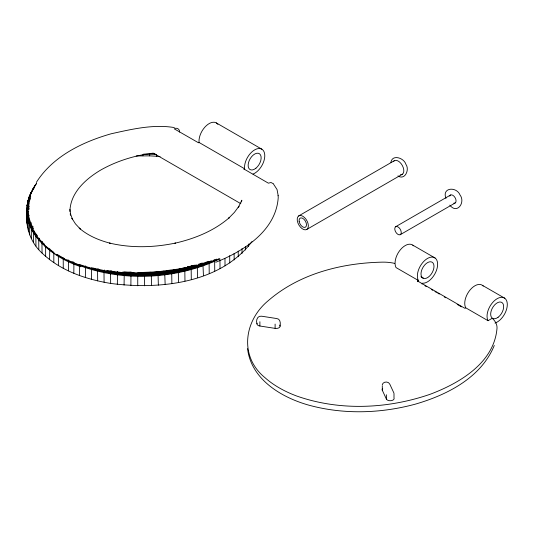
<?xml version="1.0" encoding="UTF-8"?>
<svg xmlns="http://www.w3.org/2000/svg" width="534" height="534" viewBox="0 0 534 534"><rect width="100%" height="100%" fill="white"/><g stroke="black" fill="none" stroke-linecap="round" stroke-linejoin="round"><path stroke-width="0.8" d="M423.028 278.174L422.367 277.733A9.198 5.307 -60 0 1 426.052 263.662A9.198 5.307 -60 0 1 433.848 268.095A9.198 5.307 -60 0 1 423.529 278.394L420.925 276.565M30.338 198.788L28.055 200.717C23.796 219.053 27.488 240.066 42.053 253.063C60.522 270.805 85.847 279.295 110.645 283.427C159.045 289.842 220.469 283.587 251.941 241.588M26.793 219.314L26.98 216.958M28.689 209.842L28.929 203.668L30.725 195.998L28.916 197.333L27.007 205.683L27.087 205.123M69.921 211.484C70.221 192.801 85.734 178.97 100.646 170.092C116.799 160.934 134.875 155.381 153.265 153.131L240.821 203.681M57.058 254.424L63.226 257.995L63.266 268.302M58.36 255.252L58.4 265.558M122.793 272.026L130.089 272.133L130.977 272.647L130.89 285.55M29.123 206.504L26.787 209.048C26.366 223.633 34.87 236.889 45.617 246.094L45.644 256.387M36.666 183.115L33.035 189.016M32.267 190.258L35.271 185.164L32.347 189.71M34.103 188.502L33.502 188.609L31.606 192.353L30.685 193.014L28.836 197.887L32.594 189.236M27.735 203.387L28.055 200.717M26.787 209.048L26.894 223.245M390.868 162.363C392.263 153.905 404.151 157.991 405.913 164.345C409.818 169.612 404.952 180.652 397.943 175.92M382.204 385.081C382.591 381.389 388.525 380.936 389.833 384.253L393.912 393.037M241.542 201.945L241.829 200.23L238.231 207.613L238.972 206.211L234.393 212.378L228.599 218.299L229.653 217.358C214.234 230.862 194.703 238.705 174.905 243.204L175.479 243.063C153.825 247.602 131.15 248.217 109.543 243.07L110.191 243.224C98.997 240.3 88.01 235.741 79.206 228.071L80.267 229.019L75.434 223.846L71.89 218.246L72.644 219.674L70.468 213.794M117.627 271.486L117.313 284.362M68.532 259.931L68.412 270.878M91.654 267.661L91.421 279.289M104.417 269.984L103.997 272.56L104.097 282.266M27.721 201.772L29.17 196.839M111.072 270.564L110.571 273.114L110.645 283.427M85.614 265.865L85.347 277.486M98.076 268.615L97.582 271.179L97.675 280.891M49.749 248.677L49.569 259.591M31.085 192.62C24.297 206.725 27.568 224.06 37.5 235.828M31.606 192.353C26.68 202.967 26.84 215.709 32.167 226.142M494.284 345.451C481.087 377.945 446.631 395.147 414.751 404.318L414.05 404.492C380.622 413.329 344.897 414.511 311.309 405.82L310.614 405.653C282.813 398.291 251.16 380.061 247.556 348.589M422.047 284.088L422.401 283.18L422.928 283.234A14.331 8.277 -60 0 0 437.433 266.686A14.331 8.277 -60 0 0 426.719 258.93A14.331 8.277 -60 0 0 417.975 279.649L418.369 280.47L417.528 280.964L417.975 281.732M30.351 194.042L33.502 188.609M30.438 193.495L30.685 193.014M42.613 241.602L41.959 243.35L42.053 253.063M39.403 238.177L38.728 239.906L38.822 249.612M36.352 182.381C52.819 156.375 82.203 142.077 110.912 133.847L111.613 133.674C131.978 129.181 153.465 124.048 174.384 127.586M36.552 234.653L35.858 236.348L35.952 246.061M34.076 231.028L33.368 232.704L33.462 242.416M34.643 185.999L36.158 183.963M33.108 226.576L31.339 228.405L31.352 238.685M29.504 219.341L28.229 221.336L28.322 231.048M244.131 169.685L244.519 167.756A14.331 8.277 -60 0 1 255.005 149.68A14.331 8.277 -60 0 1 264.737 156.903A14.331 8.277 -60 0 1 253.029 174.071M298.639 215.95L394.526 160.594M306.516 229.587A7.883 4.552 60 0 0 304.507 217.525A7.883 4.552 60 0 0 297.331 220.836A7.883 4.552 60 0 0 306.516 229.587L402.402 174.224M395.587 226.763L450.643 194.983M400.18 234.72A4.599 2.657 60 0 0 399.011 227.684A4.599 2.657 60 0 0 394.826 229.62A4.599 2.657 60 0 0 400.18 234.72L455.235 202.933M483.237 286.064A14.331 8.277 -60 0 0 470.24 289.768A14.331 8.277 -60 0 0 465.354 307.003L465.748 307.824L488.043 320.7L492.214 318.291L493.102 319.125A30.151 17.408 0 0 1 497.027 328.096C494.344 362.813 459.474 383.225 430.097 394.292C387.384 409.004 339.457 411.107 296.557 395.968A106.553 61.517 0 0 1 265.224 377.878C239.112 356.839 243.724 321.034 268.128 300.782C299.44 273.555 342.06 262.875 382.785 262.141A30.151 17.408 0 0 1 394.673 263.389M244.605 168.764L199.082 142.485L198.528 142.798L174.204 128.814C176.6 127.172 179.971 129.088 179.564 132.085M423.035 277.787L421.286 277.153M465.748 307.824L464.86 308.292L417.528 280.964M31.426 222.845L29.624 224.614L29.637 234.893M216.677 259.123C174.044 278.528 123.674 279.749 79.559 264.517L79.473 275.477M219.2 258.616C171.995 280.864 114.443 281.411 66.897 259.838M219.935 258.89C169.138 282.76 105.425 282.913 56.344 254.598M211.417 260.759C174.031 276.245 131.444 277.947 92.429 267.861M29.23 215.235L27.394 216.884L27.408 227.157M215.756 262.261C243.658 251.247 275.824 230.801 278.207 197.9A30.151 17.408 0 0 0 278.02 195.564M124.068 285.069L124.268 272.18C147.785 273.955 172.008 272.62 194.476 265.124M28.729 211.391C23.122 214.541 30.405 224.66 31.259 228.979C36.619 239.305 45.37 247.496 55.035 253.77M142.137 272.44L157.196 271.839L177.068 269.209L177.762 269.563L183.476 267.888L184.143 268.228L192.026 265.698M198.648 264.197L202.319 262.975L202.94 264.103L203.447 275.711M28.929 203.668L27.347 204.615C25.252 219.854 33.442 234.593 44.636 244.385M187.394 266.927L189.744 266.353L190.378 266.68L196.445 264.931L197.333 267.387L197.473 277.7M137.752 285.797L137.725 272.894L143.646 272.453L144.494 272.901L150.434 272.267L151.255 272.687L157.196 271.839L157.984 272.247L163.905 271.192L164.666 271.572L170.533 270.317L171.26 270.678L181.073 268.388M184.263 267.694L185.825 267.314M130.977 272.647L133.921 272.527M136.183 155.955L149.667 155.868L160.087 156.469M143.653 154.079L156.369 154.446L156.382 156.175M130.089 272.133L131.598 272.2M154.927 153.645L149.674 153.412L149.667 155.868M257.094 323.23A3.938 2.276 0 0 0 259.884 326.02L275.11 328.37A3.938 2.276 0 0 0 279.262 327.562A3.938 2.276 0 0 0 279.549 325.039M106.847 270.411C140.642 276.365 176.287 273.902 208.353 261.34L209.121 263.816L209.215 273.528M80.808 266.76C67.638 262.214 54.848 255.639 44.722 245.94M72.577 261.727L73.926 262.321L73.819 273.274M63.226 257.995L64.694 258.73M216.317 122.907L261.84 149.186M412.775 245.133L435.07 258.009M482.449 285.363L504.75 298.232M244.071 169.091L268.402 183.182L270.998 182.494L273.114 183.629M418.369 280.47L396.074 267.601L395.674 266.78A14.331 8.277 -60 0 1 400.567 249.545A14.331 8.277 -60 0 1 413.563 245.84M424.91 285.75L426.346 286.578M431.365 289.475L432.8 290.302M434.95 291.544L436.385 292.372M437.82 293.199L439.255 294.027M444.275 296.924L445.71 297.752M457.184 304.38L461.483 306.863M45.617 246.094L53.794 252.348L53.827 262.648M449.795 205.123C457.144 214.681 465.695 202.279 460.014 194.97C456.704 186.446 441.585 187.187 445.963 198.401M273.361 183.863L277.033 189.49L278.207 195.758M32.501 226.897L33.542 228.739M190.378 266.68L191.165 269.169L191.306 279.482M488.043 320.7L487.649 319.879A14.331 8.277 -60 0 1 495.552 299.761A14.331 8.277 -60 0 1 507.3 304.854A14.331 8.277 -60 0 1 494.991 323.063M382.304 385.969L382.304 390.261L386.382 399.052A3.938 2.276 0 0 0 391.215 400.66A3.938 2.276 0 0 0 393.999 397.877L393.999 393.585M184.143 268.228L184.831 270.738L184.964 281.051M214.161 259.577L214.655 261.446L214.748 271.152M177.762 269.563L178.349 272.093L178.476 282.406M28.629 207.526L29.09 209.088M171.26 270.678L171.741 273.228L171.861 283.541M164.666 271.572L165.153 284.455M157.984 272.247L158.358 285.136M69.921 209.341L70.635 214.675M70.228 213.774L70.428 215.295M151.255 272.687L151.509 285.59M199.082 142.485L198.995 141.477A14.331 8.277 -60 0 1 206.338 125.664A14.331 8.277 -60 0 1 217.865 124.335M144.494 272.901L144.634 285.81M248.47 244.031L248.497 246.461M245.413 246.768L245.44 250.005M241.982 248.584L242.029 253.436M238.217 251.087L238.271 256.754M234.112 253.463L234.172 259.938M229.687 255.699L229.76 262.982M224.968 258.589L225.034 265.872M219.941 259.698L220.028 268.595M142.912 154.646L142.925 155.794M386.382 394.76L386.382 399.052M280.076 326.174C280.657 323.457 280.437 318.825 276.772 318.551L261.627 316.208C257.468 315.36 255.666 320.493 256.961 323.818M275.11 324.085L275.11 328.37M259.884 321.728L259.884 326.02M393.431 161.522A7.883 4.552 60 0 1 402.402 165.613A7.883 4.552 60 0 1 400.527 174.718M449.721 196.085A4.599 2.657 60 0 1 455.115 197.7A4.599 2.657 60 0 1 453.82 203.18M382.304 390.261A3.938 2.276 0 0 1 382.698 388.532M299.153 221.443A5.253 3.037 60 0 0 305.274 227.27A5.253 3.037 60 0 0 303.933 219.234A5.253 3.037 60 0 0 299.153 221.443M255.913 168.217A9.198 5.307 -60 0 0 259.544 153.812A9.198 5.307 -60 0 0 248.49 162.716A9.198 5.307 -60 0 0 255.913 168.217M498.075 317.289A9.198 5.307 -60 0 0 502.294 302.798A9.198 5.307 -60 0 0 491.14 311.048A9.198 5.307 -60 0 0 498.075 317.289"/></g></svg>
